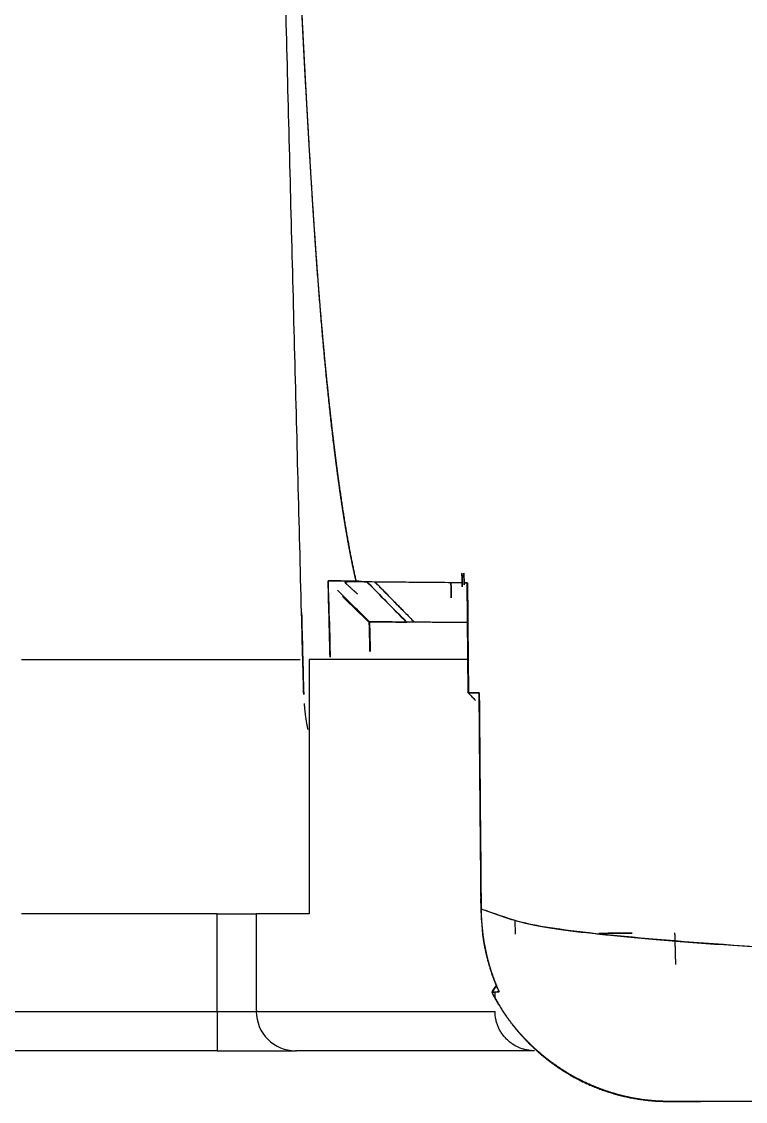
# Model space of a CAD drawing. Extents: x 86520 to 160660, y -2551 to 2752.
# Drawn here: x 86689.79 to 86708.3, y 1548.46 to 1576.06 of the extents above; entities that cross this region are included whole.
import ezdxf

# ---------------------------------------------------------------- set-up
doc = ezdxf.new("R2010")
doc.units = 0
doc.header["$LTSCALE"] = 10
doc.header["$MEASUREMENT"] = 0
doc.layers.add('1', color=7, linetype='CONTINUOUS')

msp = doc.modelspace()

# ---------------------------------------------------------------- linework, layer by layer
at = {"layer": '1', "color": 7, "linetype": 'CONTINUOUS'}
for p, q in [((86701.2133, 1558.903), (86701.1886, 1561.715)), ((86697.6663, 1560.2692), (86697.6697, 1560.266)), ((86701.2057, 1559.7567), (86697.1409, 1559.7567)), ((86697.1409, 1559.7567), (86697.1409, 1553.2567)), ((86701.4999, 1557.9006), (86701.4912, 1558.9006)), ((86701.5396, 1553.3802), (86701.5372, 1553.6541)), ((86694.7915, 1553.2567), (86689.7862, 1553.2567)), ((86694.7915, 1553.2567), (86695.7915, 1553.2567)), ((86694.7915, 1550.7567), (86694.7915, 1553.2567)), ((86697.1409, 1553.2567), (86695.7915, 1553.2567)), ((86695.7915, 1553.2567), (86695.7915, 1550.7567)), ((86702.4072, 1553.096), (86702.4104, 1552.7362)), ((86688.7819, 1550.7567), (86694.7915, 1550.7567)), ((86694.7915, 1550.7567), (86695.7915, 1550.7567)), ((86694.7915, 1550.7567), (86694.7915, 1549.7567)), ((86694.7915, 1549.7567), (86696.7915, 1549.7567))]:
    msp.add_line(p, q, dxfattribs=at)
msp.add_ellipse((86696.7915, 1550.7567), major_axis=(0, 1), ratio=0.9999834, start_param=1.5707963, end_param=3.1415927, dxfattribs=at)
for points, degree in [([(86696.2355, 1588.0953), (86696.9388, 1560.9604)], 1), ([(86698.3434, 1561.7585), (86698.0632, 1561.761), (86697.8242, 1561.7632), (86697.6265, 1561.7649)], 3), ([(86697.6267, 1561.7649), (86697.8241, 1561.7711), (86698.063, 1561.7689), (86698.3434, 1561.7585)], 3), ([(86697.654, 1560.7281), (86697.6449, 1561.0737), (86697.6358, 1561.4193), (86697.6267, 1561.7649)], 3), ([(86698.3434, 1561.7585), (86698.4339, 1561.7515), (86698.527, 1561.7445), (86698.6227, 1561.7374)], 3), ([(86698.6227, 1561.7374), (86698.5259, 1561.7445), (86698.4329, 1561.7515), (86698.3434, 1561.7585)], 3), ([(86701.0568, 1561.6123), (86701.0508, 1561.9613)], 1), ([(86701.0509, 1561.9613), (86701.0529, 1561.845), (86701.0549, 1561.7288), (86701.0569, 1561.6125)], 3), ([(86701.1008, 1561.9613), (86701.1062, 1561.6621)], 1), ([(86701.1063, 1561.6623), (86701.1045, 1561.7619), (86701.1027, 1561.8616), (86701.1009, 1561.9613)], 3), ([(86698.6865, 1560.719), (86698.4143, 1560.9875), (86698.1422, 1561.2561), (86697.87, 1561.5246)], 3), ([(86697.87, 1561.5246), (86698.142, 1561.2561), (86698.4142, 1560.9876), (86698.6864, 1560.7191)], 3), ([(86698.1718, 1561.7414), (86698.1315, 1561.7362), (86698.0922, 1561.7309), (86698.0539, 1561.7254)], 3), ([(86698.8283, 1561.7357), (86698.5973, 1561.7376), (86698.3827, 1561.7395), (86698.1794, 1561.7414)], 3), ([(86699.6324, 1560.7108), (86699.2958, 1561.053), (86698.9593, 1561.3952), (86698.6227, 1561.7374)], 3), ([(86698.6282, 1561.7318), (86698.9629, 1561.3915), (86699.2977, 1561.0512), (86699.6324, 1560.7108)], 3), ([(86698.8269, 1561.7356), (86699.8344, 1560.709)], 1), ([(86699.5374, 1561.0117), (86698.8269, 1561.7356)], 1), ([(86700.7692, 1561.7265), (86700.7716, 1561.5941), (86700.7739, 1561.4616), (86700.7762, 1561.3292)], 3), ([(86700.7763, 1561.3293), (86700.7739, 1561.4617), (86700.7716, 1561.5941), (86700.7693, 1561.7265)], 3), ([(86701.1886, 1561.715), (86701.1657, 1561.7152), (86701.1429, 1561.7154), (86701.1202, 1561.7156)], 3), ([(86701.1248, 1561.7157), (86701.1475, 1561.7155), (86701.1702, 1561.7153), (86701.193, 1561.7151)], 3), ([(86701.193, 1561.7151), (86701.2012, 1560.7777), (86701.2094, 1559.8404), (86701.2177, 1558.9031)], 3), ([(86698.662, 1560.7193), (86698.4388, 1560.9358), (86698.2157, 1561.1523), (86697.9927, 1561.3688)], 3), ([(86697.9928, 1561.3688), (86698.2219, 1561.1465), (86698.451, 1560.9241), (86698.6801, 1560.7017)], 3), ([(86696.9387, 1560.9626), (86696.9381, 1560.9627), (86696.9415, 1560.962), (86696.949, 1560.9606)], 3), ([(86696.9485, 1560.9605), (86696.9415, 1560.9606), (86696.9381, 1560.9606), (86696.9381, 1560.9606)], 3), ([(86696.9381, 1560.9606), (86696.9493, 1560.95)], 1), ([(86696.9477, 1560.9607), (86696.9787, 1559.7567)], 1), ([(86696.9792, 1559.7567), (86696.9689, 1560.158), (86696.9586, 1560.5593), (86696.9482, 1560.9607)], 3), ([(86697.0027, 1558.8605), (86696.9485, 1560.9605)], 1), ([(86696.949, 1560.9606), (86696.9671, 1560.2606), (86696.9852, 1559.5606), (86697.0033, 1558.8605)], 3), ([(86697.6782, 1559.8119), (86697.6702, 1560.1173), (86697.6623, 1560.4226), (86697.6544, 1560.7279)], 3), ([(86697.6611, 1560.7281), (86697.6668, 1560.4227), (86697.6725, 1560.1173), (86697.6782, 1559.8119)], 3), ([(86698.699, 1559.9609), (86698.6796, 1560.7191)], 1), ([(86698.6801, 1560.7017), (86698.6864, 1560.4548), (86698.6927, 1560.2079), (86698.699, 1559.9609)], 3), ([(86698.6864, 1560.7191), (86698.9379, 1560.7169), (86699.2533, 1560.7141), (86699.6324, 1560.7108)], 3), ([(86699.1755, 1560.7148), (86698.6865, 1560.7191)], 1), ([(86698.6865, 1560.7191), (86698.7065, 1559.9609)], 1), ([(86698.7065, 1559.9609), (86698.6998, 1560.2136), (86698.6932, 1560.4663), (86698.6865, 1560.719)], 3), ([(86689.7882, 1559.7567), (86696.9133, 1559.7567)], 1), ([(86701.4912, 1558.9006), (86701.397, 1558.9014), (86701.3043, 1558.9022), (86701.2133, 1558.903)], 3), ([(86701.2133, 1558.903), (86701.2753, 1558.8378), (86701.3374, 1558.7725), (86701.3994, 1558.7073)], 3), ([(86701.3995, 1558.7073), (86701.2133, 1558.903)], 1), ([(86701.2177, 1558.9031), (86701.3083, 1558.9022), (86701.4003, 1558.9014), (86701.4935, 1558.9006)], 3), ([(86701.4935, 1558.9006), (86701.4965, 1558.5673), (86701.4994, 1558.234), (86701.5023, 1557.9007)], 3), ([(86701.5384, 1553.6541), (86701.4987, 1557.9006)], 1), ([(86701.5025, 1557.9006), (86701.5148, 1556.4851), (86701.5271, 1555.0696), (86701.5394, 1553.6541)], 3), ([(86701.5396, 1553.6541), (86701.5404, 1553.5628), (86701.5412, 1553.4715), (86701.542, 1553.3802)], 3), ([(86701.585, 1552.729), (86701.5396, 1553.3802)], 1), ([(86701.5396, 1553.3802), (86701.5404, 1553.1679), (86701.5549, 1552.9499), (86701.585, 1552.729)], 3), ([(86702.0022, 1551.2617), (86701.6864, 1551.9585), (86701.585, 1552.729)], 2), ([(86705.402, 1552.7623), (86704.5557, 1552.7549)], 1), ([(86704.5557, 1552.7549), (86705.402, 1552.7623)], 1), ([(86706.4906, 1552.772), (86706.5017, 1552.3624), (86706.5127, 1551.9613)], 2), ([(86702.0022, 1551.2617), (86701.9396, 1551.2568), (86701.8783, 1551.2517), (86701.8183, 1551.2462)], 3), ([(86701.9377, 1551.4383), (86701.8979, 1551.3742), (86701.8582, 1551.3102), (86701.8184, 1551.2462)], 3), ([(86701.8184, 1551.2462), (86701.8786, 1551.2513), (86701.9398, 1551.2565), (86702.0022, 1551.2617)], 3), ([(86701.8987, 1551.1049), (86701.8987, 1551.253)], 1), ([(86694.7915, 1549.7567), (86688.7819, 1549.7567)], 1)]:
    msp.add_open_spline(points, degree=degree, dxfattribs=at)
for points, degree, knots in [([(86696.4427, 1588.0718), (86696.4446, 1588.0236), (86696.4483, 1587.9274), (86696.4538, 1587.7833), (86696.4593, 1587.6397), (86696.4649, 1587.4966), (86696.4704, 1587.3539), (86696.4759, 1587.2116), (86696.4814, 1587.0698), (86696.487, 1586.9285), (86696.4925, 1586.7876), (86696.498, 1586.6471), (86696.5035, 1586.5071), (86696.509, 1586.3675), (86696.5145, 1586.2284), (86696.5199, 1586.0897), (86696.5254, 1585.9515), (86696.5309, 1585.8137), (86696.5364, 1585.6763), (86696.5418, 1585.5394), (86696.5473, 1585.403), (86696.5527, 1585.267), (86696.5582, 1585.1314), (86696.5636, 1584.9963), (86696.5691, 1584.8617), (86696.5745, 1584.7275), (86696.58, 1584.5937), (86696.5854, 1584.4604), (86696.5908, 1584.3275), (86696.5962, 1584.1951), (86696.6016, 1584.0631), (86696.6071, 1583.9316), (86696.6125, 1583.8005), (86696.6179, 1583.6698), (86696.6233, 1583.5397), (86696.6287, 1583.4099), (86696.634, 1583.2806), (86696.6394, 1583.1518), (86696.6448, 1583.0234), (86696.6502, 1582.8954), (86696.6556, 1582.7679), (86696.6609, 1582.6408), (86696.6663, 1582.5142), (86696.6716, 1582.388), (86696.677, 1582.2623), (86696.6823, 1582.137), (86696.6877, 1582.0122), (86696.693, 1581.8878), (86696.6984, 1581.7639), (86696.7037, 1581.6404), (86696.709, 1581.5173), (86696.7143, 1581.3947), (86696.7197, 1581.2726), (86696.725, 1581.1509), (86696.7303, 1581.0296), (86696.7356, 1580.9088), (86696.7409, 1580.7885), (86696.7462, 1580.6685), (86696.7515, 1580.5491), (86696.7568, 1580.4301), (86696.7621, 1580.3115), (86696.7674, 1580.1934), (86696.7726, 1580.0757), (86696.7779, 1579.9584), (86696.7832, 1579.8416), (86696.7885, 1579.7253), (86696.7937, 1579.6094), (86696.799, 1579.494), (86696.8042, 1579.379), (86696.8095, 1579.2644), (86696.8147, 1579.1503), (86696.82, 1579.0366), (86696.8252, 1578.9234), (86696.8305, 1578.8106), (86696.8357, 1578.6983), (86696.8409, 1578.5865), (86696.8462, 1578.475), (86696.8514, 1578.364), (86696.8566, 1578.2535), (86696.8618, 1578.1434), (86696.867, 1578.0338), (86696.8722, 1577.9246), (86696.8774, 1577.8158), (86696.8826, 1577.7075), (86696.8878, 1577.5997), (86696.893, 1577.4923), (86696.8982, 1577.3853), (86696.9034, 1577.2788), (86696.9086, 1577.1727), (86696.9138, 1577.0671), (86696.9189, 1576.9619), (86696.9241, 1576.8572), (86696.9293, 1576.7529), (86696.9345, 1576.6491), (86696.9396, 1576.5457), (86696.9448, 1576.4428), (86696.9499, 1576.3403), (86696.9551, 1576.2382), (86696.9602, 1576.1366), (86696.9654, 1576.0355), (86696.9705, 1575.9348), (86696.9757, 1575.8345), (86696.9808, 1575.7347), (86696.9859, 1575.6353), (86696.9911, 1575.5364), (86696.9962, 1575.438), (86697.0013, 1575.3399), (86697.0064, 1575.2424), (86697.0116, 1575.1452), (86697.0167, 1575.0485), (86697.0218, 1574.9523), (86697.0269, 1574.8565), (86697.032, 1574.7612), (86697.0371, 1574.6663), (86697.0422, 1574.5718), (86697.0473, 1574.4778), (86697.0524, 1574.3842), (86697.0575, 1574.2911), (86697.0626, 1574.1985), (86697.0677, 1574.1063), (86697.0727, 1574.0145), (86697.0778, 1573.9232), (86697.0829, 1573.8323), (86697.088, 1573.7419), (86697.093, 1573.6519), (86697.0981, 1573.5623), (86697.1032, 1573.4732), (86697.1082, 1573.3846), (86697.1133, 1573.2964), (86697.1184, 1573.2087), (86697.1234, 1573.1214), (86697.1285, 1573.0345), (86697.1335, 1572.9481), (86697.1386, 1572.8621), (86697.1436, 1572.7766), (86697.1486, 1572.6915), (86697.1537, 1572.6069), (86697.1587, 1572.5227), (86697.1637, 1572.439), (86697.1688, 1572.3557), (86697.1738, 1572.2729), (86697.1788, 1572.1905), (86697.1839, 1572.1086), (86697.1889, 1572.0271), (86697.1939, 1571.946), (86697.1989, 1571.8654), (86697.2039, 1571.7853), (86697.2089, 1571.7056), (86697.2139, 1571.6263), (86697.219, 1571.5475), (86697.224, 1571.4691), (86697.229, 1571.3912), (86697.234, 1571.3137), (86697.239, 1571.2367), (86697.244, 1571.1601), (86697.249, 1571.084), (86697.2539, 1571.0083), (86697.2589, 1570.933), (86697.2639, 1570.8582), (86697.2689, 1570.7839), (86697.2739, 1570.71), (86697.2789, 1570.6366), (86697.2851, 1570.5449), (86697.2927, 1570.4353), (86697.3015, 1570.308), (86697.3105, 1570.1811), (86697.3196, 1570.0547), (86697.3287, 1569.9287), (86697.338, 1569.8032), (86697.3473, 1569.6782), (86697.3567, 1569.5536), (86697.3662, 1569.4294), (86697.3758, 1569.3057), (86697.3855, 1569.1825), (86697.3953, 1569.0597), (86697.4052, 1568.9373), (86697.4151, 1568.8154), (86697.4252, 1568.694), (86697.4353, 1568.573), (86697.4456, 1568.4524), (86697.4559, 1568.3323), (86697.4663, 1568.2127), (86697.4769, 1568.0935), (86697.4875, 1567.9748), (86697.4982, 1567.8565), (86697.509, 1567.7386), (86697.5199, 1567.6212), (86697.5309, 1567.5043), (86697.542, 1567.3878), (86697.5532, 1567.2718), (86697.5645, 1567.1562), (86697.5759, 1567.0411), (86697.5874, 1566.9264), (86697.599, 1566.8122), (86697.6107, 1566.6984), (86697.6225, 1566.585), (86697.6344, 1566.4722), (86697.6464, 1566.3597), (86697.6585, 1566.2478), (86697.6707, 1566.1362), (86697.683, 1566.0252), (86697.6955, 1565.9145), (86697.708, 1565.8044), (86697.7206, 1565.6946), (86697.7334, 1565.5854), (86697.7462, 1565.4766), (86697.7592, 1565.3682), (86697.7723, 1565.2603), (86697.7848, 1565.1583), (86697.7967, 1565.0623), (86697.808, 1564.9724), (86697.8194, 1564.8832), (86697.8307, 1564.7947), (86697.8421, 1564.707), (86697.8536, 1564.62), (86697.865, 1564.5338), (86697.8765, 1564.4484), (86697.888, 1564.3637), (86697.8996, 1564.2797), (86697.9112, 1564.1965), (86697.9228, 1564.1141), (86697.9345, 1564.0324), (86697.9462, 1563.9514), (86697.958, 1563.8712), (86697.9698, 1563.7918), (86697.9816, 1563.7131), (86697.9934, 1563.6352), (86698.0053, 1563.558), (86698.0173, 1563.4816), (86698.0293, 1563.4059), (86698.0413, 1563.331), (86698.0534, 1563.2568), (86698.0655, 1563.1834), (86698.0777, 1563.1107), (86698.0899, 1563.0388), (86698.1021, 1562.9676), (86698.1144, 1562.8972), (86698.1267, 1562.8275), (86698.1391, 1562.7586), (86698.1515, 1562.6905), (86698.164, 1562.6231), (86698.1765, 1562.5564), (86698.1891, 1562.4905), (86698.2017, 1562.4254), (86698.2143, 1562.361), (86698.227, 1562.2973), (86698.2398, 1562.2344), (86698.2526, 1562.1723), (86698.2654, 1562.1109), (86698.2783, 1562.0503), (86698.2912, 1561.9904), (86698.3042, 1561.9312), (86698.3172, 1561.8729), (86698.3303, 1561.8152), (86698.339, 1561.7774), (86698.3434, 1561.7585)], 3, [0, 0, 0, 0, 0.003621, 0.007235, 0.0108419, 0.0144418, 0.0180347, 0.0216206, 0.0251995, 0.0287714, 0.0323363, 0.0358942, 0.0394452, 0.0429892, 0.0465263, 0.0500565, 0.0535797, 0.057096, 0.0606053, 0.0641078, 0.0676034, 0.0710921, 0.0745739, 0.0780489, 0.081517, 0.0849783, 0.0884327, 0.0918803, 0.0953211, 0.0987551, 0.1021822, 0.1056026, 0.1090163, 0.1124231, 0.1158232, 0.1192165, 0.1226032, 0.125983, 0.1293562, 0.1327227, 0.1360824, 0.1394355, 0.1427819, 0.1461216, 0.1494547, 0.1527811, 0.1561009, 0.1594141, 0.1627207, 0.1660207, 0.169314, 0.1726008, 0.1758811, 0.1791547, 0.1824219, 0.1856825, 0.1889366, 0.1921841, 0.1954252, 0.1986598, 0.2018879, 0.2051095, 0.2083247, 0.2115334, 0.2147358, 0.2179317, 0.2211212, 0.2243043, 0.227481, 0.2306514, 0.2338154, 0.236973, 0.2401243, 0.2432694, 0.2464081, 0.2495405, 0.2526666, 0.2557865, 0.2589001, 0.2620075, 0.2651086, 0.2682036, 0.2712923, 0.2743748, 0.2774512, 0.2805214, 0.2835855, 0.2866434, 0.2896952, 0.292741, 0.2957806, 0.2988141, 0.3018416, 0.304863, 0.3078784, 0.3108878, 0.3138912, 0.3168885, 0.3198799, 0.3228654, 0.3258449, 0.3288184, 0.3317861, 0.3347478, 0.3377037, 0.3406537, 0.3435978, 0.3465361, 0.3494686, 0.3523952, 0.3553161, 0.3582312, 0.3611405, 0.3640441, 0.3669419, 0.3698341, 0.3727205, 0.3756013, 0.3784764, 0.3813458, 0.3842096, 0.3870678, 0.3899205, 0.3927675, 0.395609, 0.3984449, 0.4012753, 0.4041001, 0.4069195, 0.4097334, 0.4125419, 0.4153449, 0.4181425, 0.4209347, 0.4237215, 0.4265029, 0.429279, 0.4320498, 0.4348152, 0.4375753, 0.4403302, 0.4430798, 0.4458242, 0.4485634, 0.4512973, 0.4540261, 0.4567497, 0.4594682, 0.4621816, 0.4648898, 0.467593, 0.4702911, 0.4729842, 0.4756723, 0.4783553, 0.4810334, 0.4837065, 0.4863747, 0.4890379, 0.4916963, 0.4943498, 0.4969984, 0.4996422, 0.504303, 0.5089957, 0.5137206, 0.5184779, 0.5232677, 0.5280903, 0.5329459, 0.5378346, 0.5427567, 0.5477122, 0.5527015, 0.5577247, 0.5627819, 0.5678733, 0.5729991, 0.5781594, 0.5833545, 0.5885843, 0.5938492, 0.5991493, 0.6044846, 0.6098553, 0.6152617, 0.6207038, 0.6261817, 0.6316956, 0.6372456, 0.6428318, 0.6484544, 0.6541135, 0.6598092, 0.6655416, 0.6713109, 0.6771171, 0.6829603, 0.6888408, 0.6947585, 0.7007135, 0.7067061, 0.7127362, 0.718804, 0.7249096, 0.7310531, 0.7372345, 0.743454, 0.7497116, 0.7550451, 0.7603826, 0.7657241, 0.7710696, 0.7764193, 0.7817732, 0.7871314, 0.7924938, 0.7978606, 0.8032318, 0.8086075, 0.8139877, 0.8193725, 0.8247619, 0.830156, 0.8355549, 0.8409586, 0.8463671, 0.8517806, 0.857199, 0.8626225, 0.8680511, 0.8734848, 0.8789237, 0.8843678, 0.8898173, 0.8952721, 0.9007323, 0.906198, 0.9116691, 0.9171459, 0.9226282, 0.9281163, 0.93361, 0.9391095, 0.9446149, 0.9501261, 0.9556432, 0.9611664, 0.9666955, 0.9722308, 0.9777722, 0.9833197, 0.9888735, 0.9944336, 1, 1, 1, 1]), ([(86698.3434, 1561.7585), (86698.341, 1561.7687), (86698.3363, 1561.7891), (86698.3292, 1561.82), (86698.3221, 1561.8511), (86698.3151, 1561.8825), (86698.308, 1561.914), (86698.301, 1561.9458), (86698.294, 1561.9778), (86698.287, 1562.01), (86698.28, 1562.0424), (86698.273, 1562.0751), (86698.2661, 1562.1079), (86698.2591, 1562.141), (86698.2522, 1562.1744), (86698.2452, 1562.2079), (86698.2383, 1562.2416), (86698.2314, 1562.2756), (86698.2246, 1562.3098), (86698.2177, 1562.3442), (86698.2108, 1562.3789), (86698.204, 1562.4137), (86698.1972, 1562.4488), (86698.1903, 1562.4841), (86698.1835, 1562.5196), (86698.1768, 1562.5554), (86698.17, 1562.5913), (86698.1632, 1562.6275), (86698.1565, 1562.6639), (86698.1497, 1562.7006), (86698.143, 1562.7374), (86698.1363, 1562.7745), (86698.1296, 1562.8118), (86698.1229, 1562.8493), (86698.1162, 1562.887), (86698.1096, 1562.9249), (86698.1029, 1562.9631), (86698.0963, 1563.0015), (86698.0897, 1563.0401), (86698.0831, 1563.0789), (86698.0765, 1563.118), (86698.0699, 1563.1573), (86698.0633, 1563.1968), (86698.0568, 1563.2365), (86698.0502, 1563.2764), (86698.0437, 1563.3166), (86698.0372, 1563.3569), (86698.0307, 1563.3975), (86698.0242, 1563.4384), (86698.0177, 1563.4794), (86698.0112, 1563.5207), (86698.0047, 1563.5621), (86697.9983, 1563.6038), (86697.9919, 1563.6458), (86697.9854, 1563.6879), (86697.979, 1563.7303), (86697.9726, 1563.7729), (86697.9662, 1563.8157), (86697.9599, 1563.8587), (86697.9535, 1563.9019), (86697.9472, 1563.9454), (86697.9408, 1563.9891), (86697.9345, 1564.033), (86697.9282, 1564.0771), (86697.9219, 1564.1215), (86697.9156, 1564.1661), (86697.9093, 1564.2109), (86697.903, 1564.2559), (86697.8968, 1564.3011), (86697.8905, 1564.3466), (86697.8843, 1564.3923), (86697.8781, 1564.4382), (86697.8719, 1564.4843), (86697.8657, 1564.5306), (86697.8595, 1564.5772), (86697.8533, 1564.624), (86697.8471, 1564.671), (86697.841, 1564.7182), (86697.8348, 1564.7656), (86697.8287, 1564.8133), (86697.8226, 1564.8612), (86697.8165, 1564.9093), (86697.8104, 1564.9576), (86697.8043, 1565.0062), (86697.7982, 1565.055), (86697.7922, 1565.104), (86697.7798, 1565.2046), (86697.7612, 1565.3579), (86697.7367, 1565.5657), (86697.7126, 1565.7751), (86697.6889, 1565.9862), (86697.6657, 1566.199), (86697.6428, 1566.4135), (86697.6203, 1566.6296), (86697.5982, 1566.8475), (86697.5765, 1567.067), (86697.5552, 1567.2881), (86697.5342, 1567.511), (86697.5136, 1567.7355), (86697.4933, 1567.9618), (86697.4733, 1568.1897), (86697.4537, 1568.4193), (86697.4344, 1568.6505), (86697.4155, 1568.8835), (86697.3968, 1569.1182), (86697.3785, 1569.3545), (86697.3604, 1569.5926), (86697.3426, 1569.8323), (86697.3252, 1570.0738), (86697.308, 1570.3169), (86697.2938, 1570.5216), (86697.2826, 1570.6863), (86697.2743, 1570.8102), (86697.2659, 1570.9354), (86697.2576, 1571.0619), (86697.2492, 1571.1896), (86697.2408, 1571.3186), (86697.2324, 1571.4488), (86697.224, 1571.5803), (86697.2155, 1571.713), (86697.2071, 1571.847), (86697.1986, 1571.9822), (86697.1902, 1572.1188), (86697.1817, 1572.2565), (86697.1733, 1572.3955), (86697.1648, 1572.5358), (86697.1563, 1572.6774), (86697.1478, 1572.8202), (86697.1392, 1572.9642), (86697.1307, 1573.1095), (86697.1222, 1573.2561), (86697.1136, 1573.4039), (86697.1051, 1573.553), (86697.0965, 1573.7033), (86697.0879, 1573.8549), (86697.0793, 1574.0077), (86697.0707, 1574.1618), (86697.0621, 1574.3172), (86697.0535, 1574.4738), (86697.0449, 1574.6317), (86697.0362, 1574.7908), (86697.0276, 1574.9512), (86697.0189, 1575.1128), (86697.0102, 1575.2757), (86697.0016, 1575.4399), (86696.9929, 1575.6053), (86696.9842, 1575.772), (86696.9755, 1575.9399), (86696.9667, 1576.1091), (86696.958, 1576.2795), (86696.9493, 1576.4512), (86696.9405, 1576.6242), (86696.9317, 1576.7984), (86696.923, 1576.9739), (86696.9142, 1577.1506), (86696.9054, 1577.3286), (86696.8966, 1577.5078), (86696.8878, 1577.6883), (86696.8789, 1577.87), (86696.8701, 1578.0531), (86696.8613, 1578.2373), (86696.8524, 1578.4228), (86696.8435, 1578.6096), (86696.8347, 1578.7977), (86696.8258, 1578.9869), (86696.8169, 1579.1775), (86696.808, 1579.3693), (86696.799, 1579.5624), (86696.7901, 1579.7567), (86696.7812, 1579.9523), (86696.7722, 1580.1491), (86696.7633, 1580.3472), (86696.7543, 1580.5465), (86696.7453, 1580.7471), (86696.7363, 1580.949), (86696.7273, 1581.1521), (86696.7183, 1581.3565), (86696.7093, 1581.5621), (86696.7003, 1581.769), (86696.6912, 1581.9771), (86696.6822, 1582.1865), (86696.6731, 1582.3972), (86696.664, 1582.6091), (86696.6549, 1582.8223), (86696.6459, 1583.0367), (86696.6367, 1583.2524), (86696.6276, 1583.4693), (86696.6185, 1583.6875), (86696.6094, 1583.9069), (86696.6002, 1584.1277), (86696.5911, 1584.3496), (86696.5819, 1584.5728), (86696.5727, 1584.7973), (86696.5635, 1585.0231), (86696.5543, 1585.2501), (86696.5451, 1585.4783), (86696.5359, 1585.7078), (86696.5267, 1585.9386), (86696.5175, 1586.1706), (86696.5082, 1586.4039), (86696.499, 1586.6384), (86696.4897, 1586.8742), (86696.4804, 1587.1112), (86696.4711, 1587.3495), (86696.4618, 1587.5891), (86696.4525, 1587.8299), (86696.4463, 1587.9911), (86696.4432, 1588.0718)], 3, [0, 0, 0, 0, 0.0030114, 0.006021, 0.0090288, 0.0120347, 0.0150389, 0.0180413, 0.0210419, 0.0240408, 0.0270378, 0.0300331, 0.0330267, 0.0360185, 0.0390086, 0.041997, 0.0449837, 0.0479686, 0.0509519, 0.0539334, 0.0569133, 0.0598915, 0.062868, 0.0658429, 0.0688161, 0.0717877, 0.0747577, 0.077726, 0.0806927, 0.0836578, 0.0866213, 0.0895833, 0.0925436, 0.0955023, 0.0984595, 0.1014152, 0.1043692, 0.1073218, 0.1102728, 0.1132223, 0.1161703, 0.1191167, 0.1220617, 0.1250052, 0.1279471, 0.1308877, 0.1338267, 0.1367643, 0.1397005, 0.1426352, 0.1455685, 0.1485003, 0.1514308, 0.1543598, 0.1572875, 0.1602138, 0.1631386, 0.1660622, 0.1689843, 0.1719051, 0.1748246, 0.1777427, 0.1806595, 0.183575, 0.1864892, 0.1894021, 0.1923137, 0.195224, 0.198133, 0.2010408, 0.2039473, 0.2068526, 0.2097567, 0.2126595, 0.2155611, 0.2184614, 0.2213606, 0.2242586, 0.2271554, 0.230051, 0.2329455, 0.2358388, 0.238731, 0.241622, 0.2445119, 0.2474007, 0.2502884, 0.2622358, 0.2740444, 0.2857149, 0.2972479, 0.3086441, 0.3199043, 0.3310293, 0.3420197, 0.3528766, 0.3636006, 0.3741927, 0.3846538, 0.3949849, 0.405187, 0.415261, 0.4252081, 0.4350293, 0.4447259, 0.4542989, 0.4637497, 0.4730796, 0.4822898, 0.4913819, 0.5003572, 0.5047938, 0.5092441, 0.5137081, 0.518186, 0.5226778, 0.5271836, 0.5317035, 0.5362376, 0.5407861, 0.5453489, 0.5499262, 0.5545182, 0.5591248, 0.5637461, 0.5683824, 0.5730335, 0.5776997, 0.5823811, 0.5870776, 0.5917894, 0.5965166, 0.6012593, 0.6060175, 0.6107913, 0.6155808, 0.6203861, 0.6252073, 0.6300444, 0.6348975, 0.6397668, 0.6446522, 0.6495538, 0.6544718, 0.6594061, 0.664357, 0.6693244, 0.6743084, 0.679309, 0.6843265, 0.6893607, 0.6944119, 0.69948, 0.7045652, 0.7096674, 0.7147869, 0.7199235, 0.7250774, 0.7302488, 0.7354375, 0.7406437, 0.7458675, 0.7511088, 0.7563679, 0.7616446, 0.7669392, 0.7722516, 0.777582, 0.7829303, 0.7882966, 0.793681, 0.7990835, 0.8045043, 0.8099433, 0.8154006, 0.8208762, 0.8263703, 0.8318828, 0.8374139, 0.8429635, 0.8485318, 0.8541187, 0.8597244, 0.8653488, 0.870992, 0.8766541, 0.8823352, 0.8880352, 0.8937542, 0.8994923, 0.9052495, 0.9110258, 0.9168214, 0.9226362, 0.9284703, 0.9343237, 0.9401966, 0.9460888, 0.9520005, 0.9579317, 0.9638825, 0.9698528, 0.9758428, 0.9818525, 0.9878819, 0.9939311, 1, 1, 1, 1]), ([(86697.6265, 1561.7649), (86697.6348, 1561.4506), (86697.6431, 1561.1362), (86697.6522, 1560.7906), (86697.653, 1560.7593), (86697.6538, 1560.7281)], 3, [0, 0, 0, 0, 0.9095591, 0.9095591, 1, 1, 1, 1]), ([(86698.0539, 1561.7254), (86698.0632, 1561.7169), (86698.0818, 1561.6999), (86698.1097, 1561.6745), (86698.1377, 1561.6491), (86698.1656, 1561.6236), (86698.1935, 1561.5982), (86698.2215, 1561.5728), (86698.2495, 1561.5474), (86698.2774, 1561.5221), (86698.3055, 1561.4967), (86698.3335, 1561.4713), (86698.356, 1561.4509), (86698.3693, 1561.439), (86698.3732, 1561.4354)], 3, [0, 0, 0, 0, 0.0847911, 0.1701115, 0.2559622, 0.3423443, 0.4292587, 0.5167066, 0.6046889, 0.6932064, 0.7822603, 0.8718514, 0.9619806, 1, 1, 1, 1]), ([(86698.3813, 1561.4281), (86698.3787, 1561.4305), (86698.3654, 1561.4425), (86698.3415, 1561.4641), (86698.3095, 1561.4931), (86698.2775, 1561.5221), (86698.2455, 1561.5511), (86698.2135, 1561.5801), (86698.1816, 1561.6091), (86698.1496, 1561.6381), (86698.1177, 1561.6672), (86698.0859, 1561.6963), (86698.0645, 1561.7157), (86698.0539, 1561.7254)], 3, [0, 0, 0, 0, 0.0248304, 0.1254185, 0.2253205, 0.3245378, 0.4230716, 0.5209233, 0.6180943, 0.7145861, 0.8103999, 0.9055374, 1, 1, 1, 1]), ([(86701.0498, 1561.716), (86701.0463, 1561.7161), (86701.0428, 1561.7161), (86700.9813, 1561.7165), (86700.9241, 1561.717), (86700.7542, 1561.7183), (86700.4219, 1561.7209), (86699.9042, 1561.7252), (86699.4787, 1561.7291), (86699.2552, 1561.7313), (86699.1669, 1561.7322), (86699.1232, 1561.7326), (86698.994, 1561.7339), (86698.9101, 1561.7348), (86698.8283, 1561.7357)], 3, [0, 0, 0, 0, 0.0040338, 0.0040338, 0.0704316, 0.0704316, 0.2032271, 0.468818, 0.734409, 0.8008068, 0.8008068, 0.8672045, 0.8672045, 1, 1, 1, 1]), ([(86699.6324, 1560.7108), (86699.6324, 1560.7108), (86699.0636, 1560.7158), (86698.6864, 1560.7191)], 2, [0, 0, 0, 0.0000026, 1, 1, 1]), ([(86701.1658, 1560.6974), (86700.3275, 1560.7047), (86699.6324, 1560.7108), (86699.6324, 1560.7108)], 2, [0, 0, 0, 0.9999969, 1, 1, 1]), ([(86697.0142, 1558.6273), (86697.0144, 1558.6249), (86697.0153, 1558.6123), (86697.017, 1558.5897), (86697.0195, 1558.5594), (86697.0222, 1558.529), (86697.0251, 1558.4987), (86697.0282, 1558.4683), (86697.0315, 1558.4379), (86697.035, 1558.4075), (86697.0386, 1558.377), (86697.0425, 1558.3465), (86697.0465, 1558.316), (86697.0507, 1558.2855), (86697.0552, 1558.255), (86697.0598, 1558.2244), (86697.0646, 1558.1938), (86697.0696, 1558.1633), (86697.0748, 1558.1327), (86697.0802, 1558.1021), (86697.0858, 1558.0715), (86697.0916, 1558.0409), (86697.0976, 1558.0103), (86697.1024, 1557.9868), (86697.1051, 1557.9736), (86697.1057, 1557.9705)], 3, [0, 0, 0, 0, 0.011088, 0.0564448, 0.101901, 0.1474577, 0.1931158, 0.2388764, 0.2847405, 0.3307091, 0.3767831, 0.4229635, 0.4692513, 0.5156473, 0.5621524, 0.6087675, 0.6554935, 0.7023312, 0.7492815, 0.7963451, 0.8435228, 0.8908155, 0.938224, 0.9857488, 1, 1, 1, 1]), ([(86710.037, 1552.3181), (86706.7271, 1552.5177), (86704.4066, 1552.7171), (86702.8701, 1552.9676), (86702.6333, 1553.0192), (86702.3662, 1553.0964), (86702.2901, 1553.1221), (86702.135, 1553.1735), (86702.0594, 1553.1992), (86701.836, 1553.2763), (86701.6877, 1553.3278), (86701.5415, 1553.3795), (86701.5405, 1553.3798), (86701.5396, 1553.3802)], 3, [0, 0, 0, 0, 0.5619793, 0.5619793, 0.7076717, 0.7076717, 0.7805179, 0.7805179, 0.8533641, 0.8533641, 0.9990565, 0.9990565, 1, 1, 1, 1]), ([(86701.542, 1553.3802), (86701.6665, 1553.3359), (86701.825, 1553.2805), (86702.003, 1553.2197), (86702.0519, 1553.2031), (86702.0845, 1553.192), (86702.1009, 1553.1864), (86702.1823, 1553.1588), (86702.3772, 1553.0924), (86702.6144, 1553.0259), (86702.8845, 1552.9706), (86702.9423, 1552.9595), (86703.0643, 1552.9374), (86703.2573, 1552.9042), (86703.6289, 1552.8489), (86704.0665, 1552.7936), (86704.3585, 1552.7604), (86704.5095, 1552.7438), (86704.5606, 1552.7383), (86704.6646, 1552.7272), (86705.1404, 1552.6774), (86706.6539, 1552.5392), (86708.5728, 1552.4065), (86710.0371, 1552.3181)], 3, [0, 0, 0, 0, 0.125, 0.15625, 0.171875, 0.171875, 0.1875, 0.1875, 0.25, 0.375, 0.375, 0.40625, 0.40625, 0.4375, 0.5, 0.5625, 0.59375, 0.59375, 0.609375, 0.609375, 0.625, 0.75, 1, 1, 1, 1]), ([(86701.585, 1552.729), (86701.5863, 1552.7196), (86701.5888, 1552.7008), (86701.5927, 1552.6727), (86701.5968, 1552.6445), (86701.6011, 1552.6164), (86701.6055, 1552.5882), (86701.61, 1552.5601), (86701.6147, 1552.5319), (86701.6196, 1552.5037), (86701.6246, 1552.4756), (86701.6298, 1552.4474), (86701.6351, 1552.4193), (86701.6406, 1552.3912), (86701.6463, 1552.363), (86701.6521, 1552.3349), (86701.658, 1552.3068), (86701.6642, 1552.2787), (86701.6704, 1552.2506), (86701.6769, 1552.2226), (86701.6835, 1552.1945), (86701.6902, 1552.1665), (86701.6972, 1552.1385), (86701.7042, 1552.1105), (86701.7115, 1552.0825), (86701.7189, 1552.0546), (86701.7264, 1552.0267), (86701.7341, 1551.9988), (86701.742, 1551.9709), (86701.7501, 1551.9431), (86701.7582, 1551.9153), (86701.7666, 1551.8876), (86701.7751, 1551.8598), (86701.7838, 1551.8321), (86701.7926, 1551.8045), (86701.8016, 1551.7769), (86701.8107, 1551.7493), (86701.82, 1551.7218), (86701.8295, 1551.6943), (86701.8391, 1551.6668), (86701.8489, 1551.6395), (86701.8588, 1551.6121), (86701.8689, 1551.5848), (86701.8792, 1551.5576), (86701.8896, 1551.5304), (86701.9002, 1551.5032), (86701.9109, 1551.4762), (86701.9217, 1551.4491), (86701.9328, 1551.4222), (86701.944, 1551.3953), (86701.9553, 1551.3684), (86701.9668, 1551.3416), (86701.9785, 1551.3149), (86701.9902, 1551.2883), (86701.9982, 1551.2706), (86702.0022, 1551.2617)], 3, [0, 0, 0, 0, 0.0178425, 0.0357188, 0.0536295, 0.0715749, 0.0895554, 0.1075712, 0.1256228, 0.1437106, 0.1618348, 0.1799959, 0.1981941, 0.2164298, 0.2347034, 0.2530151, 0.2713654, 0.2897544, 0.3081825, 0.3266501, 0.3451575, 0.3637048, 0.3822926, 0.4009209, 0.4195902, 0.4383007, 0.4570527, 0.4758465, 0.4946824, 0.5135606, 0.5324814, 0.551445, 0.5704518, 0.589502, 0.6085958, 0.6277335, 0.6469153, 0.6661416, 0.6854124, 0.7047281, 0.7240889, 0.743495, 0.7629467, 0.7824442, 0.8019877, 0.8215774, 0.8412136, 0.8608964, 0.8806261, 0.9004028, 0.9202269, 0.9400984, 0.9600177, 0.9799848, 1, 1, 1, 1]), ([(86701.8193, 1551.2477), (86701.8419, 1551.2841), (86701.8809, 1551.3471), (86701.92, 1551.4102), (86701.9365, 1551.4368)], 3, [0, 0, 0, 0, 0.5782166, 1, 1, 1, 1]), ([(86701.8183, 1551.2462), (86701.819, 1551.2448), (86701.8298, 1551.2238), (86701.8509, 1551.1832), (86701.8824, 1551.1247), (86701.9146, 1551.0664), (86701.9478, 1551.0084), (86701.9817, 1550.9506), (86702.0165, 1550.8931), (86702.0522, 1550.8359), (86702.0886, 1550.779), (86702.1259, 1550.7225), (86702.164, 1550.6664), (86702.203, 1550.6106), (86702.2427, 1550.5552), (86702.2833, 1550.5002), (86702.3246, 1550.4457), (86702.3668, 1550.3916), (86702.4098, 1550.338), (86702.4535, 1550.2849), (86702.498, 1550.2323), (86702.5433, 1550.1802), (86702.5894, 1550.1286), (86702.6362, 1550.0776), (86702.6837, 1550.0272), (86702.732, 1549.9773), (86702.781, 1549.9281), (86702.8307, 1549.8795), (86702.8811, 1549.8315), (86702.9322, 1549.7842), (86702.9839, 1549.7375), (86703.0364, 1549.6916), (86703.0894, 1549.6463), (86703.1431, 1549.6017), (86703.1975, 1549.5579), (86703.2524, 1549.5148), (86703.3079, 1549.4725), (86703.364, 1549.4309), (86703.4207, 1549.3901), (86703.4778, 1549.3501), (86703.5356, 1549.3109), (86703.5938, 1549.2725), (86703.6525, 1549.235), (86703.7117, 1549.1982), (86703.7714, 1549.1623), (86703.8315, 1549.1273), (86703.892, 1549.0931), (86703.9529, 1549.0598), (86704.0142, 1549.0274), (86704.0759, 1548.9958), (86704.1379, 1548.9651), (86704.2003, 1548.9354), (86704.263, 1548.9065), (86704.3259, 1548.8785), (86704.3891, 1548.8514), (86704.4526, 1548.8253), (86704.5164, 1548.8), (86704.5803, 1548.7757), (86704.6444, 1548.7523), (86704.7087, 1548.7298), (86704.7732, 1548.7083), (86704.8378, 1548.6876), (86704.9026, 1548.6679), (86704.9674, 1548.6491), (86705.0323, 1548.6312), (86705.0973, 1548.6143), (86705.1623, 1548.5982), (86705.2274, 1548.5831), (86705.2924, 1548.5689), (86705.3575, 1548.5556), (86705.4225, 1548.5432), (86705.4875, 1548.5317), (86705.5524, 1548.5211), (86705.6173, 1548.5113), (86705.682, 1548.5025), (86705.7467, 1548.4945), (86705.8112, 1548.4874), (86705.8755, 1548.4812), (86705.9398, 1548.4759), (86706.0038, 1548.4713), (86706.0676, 1548.4677), (86706.1313, 1548.4648), (86706.1947, 1548.4628), (86706.2579, 1548.4615), (86706.2999, 1548.4614), (86706.3209, 1548.4613)], 3, [0, 0, 0, 0, 0.0008264, 0.0127041, 0.0246114, 0.0365476, 0.0485123, 0.0605046, 0.0725241, 0.08457, 0.0966417, 0.1087385, 0.1208596, 0.1330043, 0.1451719, 0.1573616, 0.1695725, 0.181804, 0.1940552, 0.2063252, 0.2186132, 0.2309184, 0.2432398, 0.2555767, 0.267928, 0.280293, 0.2926706, 0.30506, 0.3174602, 0.3298702, 0.3422892, 0.3547161, 0.36715, 0.3795899, 0.3920349, 0.4044839, 0.416936, 0.4293902, 0.4418455, 0.4543009, 0.4667554, 0.4792081, 0.4916578, 0.5041038, 0.5165449, 0.5289802, 0.5414087, 0.5538295, 0.5662415, 0.5786438, 0.5910355, 0.6034156, 0.6157832, 0.6281374, 0.6404772, 0.6528017, 0.66511, 0.6774013, 0.6896747, 0.7019293, 0.7141642, 0.7263787, 0.7385719, 0.750743, 0.7628913, 0.7750159, 0.7871161, 0.7991912, 0.8112404, 0.8232631, 0.8352585, 0.8472261, 0.8591651, 0.871075, 0.8829551, 0.8948048, 0.9066236, 0.918411, 0.9301663, 0.9418892, 0.9535791, 0.9652355, 0.9768581, 0.9884464, 1, 1, 1, 1]), ([(86706.3209, 1548.4613), (86706.3096, 1548.4613), (86706.287, 1548.4614), (86706.2532, 1548.4618), (86706.2194, 1548.4624), (86706.1855, 1548.4632), (86706.1517, 1548.4643), (86706.1178, 1548.4657), (86706.0839, 1548.4673), (86706.0501, 1548.4691), (86706.0162, 1548.4712), (86705.9823, 1548.4735), (86705.9485, 1548.476), (86705.9146, 1548.4789), (86705.8807, 1548.4819), (86705.8469, 1548.4852), (86705.813, 1548.4887), (86705.7792, 1548.4925), (86705.7454, 1548.4965), (86705.7116, 1548.5007), (86705.6778, 1548.5052), (86705.644, 1548.51), (86705.6103, 1548.5149), (86705.5765, 1548.5202), (86705.5428, 1548.5256), (86705.5091, 1548.5313), (86705.4755, 1548.5372), (86705.4419, 1548.5434), (86705.4083, 1548.5498), (86705.3747, 1548.5564), (86705.3412, 1548.5633), (86705.3077, 1548.5704), (86705.2742, 1548.5777), (86705.2408, 1548.5853), (86705.2074, 1548.5931), (86705.174, 1548.6012), (86705.1407, 1548.6095), (86705.1075, 1548.618), (86705.0743, 1548.6267), (86705.0411, 1548.6357), (86705.008, 1548.6449), (86704.9749, 1548.6543), (86704.9419, 1548.664), (86704.9089, 1548.6739), (86704.876, 1548.684), (86704.8432, 1548.6944), (86704.8104, 1548.705), (86704.7777, 1548.7158), (86704.7451, 1548.7268), (86704.7125, 1548.7381), (86704.6799, 1548.7495), (86704.6475, 1548.7613), (86704.6151, 1548.7732), (86704.5828, 1548.7853), (86704.5505, 1548.7977), (86704.5184, 1548.8103), (86704.4863, 1548.8231), (86704.4543, 1548.8362), (86704.4223, 1548.8494), (86704.3905, 1548.8629), (86704.3587, 1548.8766), (86704.327, 1548.8905), (86704.2954, 1548.9047), (86704.2639, 1548.919), (86704.2325, 1548.9336), (86704.2011, 1548.9483), (86704.1699, 1548.9633), (86704.1387, 1548.9785), (86704.1077, 1548.9939), (86704.0767, 1549.0096), (86704.0459, 1549.0254), (86704.0151, 1549.0414), (86703.9845, 1549.0577), (86703.9539, 1549.0741), (86703.9235, 1549.0908), (86703.8931, 1549.1077), (86703.8629, 1549.1247), (86703.8328, 1549.142), (86703.8027, 1549.1595), (86703.7728, 1549.1772), (86703.743, 1549.195), (86703.7134, 1549.2131), (86703.6838, 1549.2314), (86703.6544, 1549.2499), (86703.6251, 1549.2686), (86703.5959, 1549.2874), (86703.5668, 1549.3065), (86703.5379, 1549.3258), (86703.509, 1549.3452), (86703.4803, 1549.3649), (86703.4518, 1549.3847), (86703.4233, 1549.4047), (86703.395, 1549.425), (86703.3669, 1549.4454), (86703.3388, 1549.466), (86703.3109, 1549.4868), (86703.2832, 1549.5077), (86703.2555, 1549.5289), (86703.2281, 1549.5502), (86703.2007, 1549.5717), (86703.1735, 1549.5934), (86703.1465, 1549.6153), (86703.1196, 1549.6374), (86703.0928, 1549.6596), (86703.0662, 1549.682), (86703.0397, 1549.7046), (86703.0134, 1549.7273), (86702.9873, 1549.7503), (86702.9613, 1549.7734), (86702.9354, 1549.7967), (86702.9097, 1549.8201), (86702.8842, 1549.8437), (86702.8588, 1549.8675), (86702.8336, 1549.8915), (86702.8086, 1549.9156), (86702.7837, 1549.9398), (86702.759, 1549.9643), (86702.7344, 1549.9889), (86702.7101, 1550.0136), (86702.6859, 1550.0386), (86702.6618, 1550.0637), (86702.6379, 1550.0889), (86702.6142, 1550.1143), (86702.5907, 1550.1398), (86702.5674, 1550.1655), (86702.5442, 1550.1914), (86702.5212, 1550.2174), (86702.4984, 1550.2435), (86702.4758, 1550.2698), (86702.4533, 1550.2963), (86702.431, 1550.3229), (86702.409, 1550.3496), (86702.3871, 1550.3765), (86702.3653, 1550.4035), (86702.3438, 1550.4307), (86702.3225, 1550.458), (86702.3013, 1550.4854), (86702.2804, 1550.513), (86702.2596, 1550.5407), (86702.239, 1550.5685), (86702.2187, 1550.5965), (86702.1985, 1550.6246), (86702.1785, 1550.6529), (86702.1587, 1550.6812), (86702.1391, 1550.7097), (86702.1197, 1550.7383), (86702.1005, 1550.7671), (86702.0816, 1550.796), (86702.0628, 1550.8249), (86702.0442, 1550.8541), (86702.0258, 1550.8833), (86702.0077, 1550.9126), (86701.9897, 1550.9421), (86701.9719, 1550.9717), (86701.9544, 1551.0014), (86701.9371, 1551.0312), (86701.92, 1551.0611), (86701.9031, 1551.0911), (86701.8864, 1551.1212), (86701.8699, 1551.1515), (86701.8536, 1551.1818), (86701.8376, 1551.2122), (86701.8262, 1551.2342), (86701.8201, 1551.246), (86701.8193, 1551.2477)], 3, [0, 0, 0, 0, 0.0062159, 0.0124313, 0.0186462, 0.0248607, 0.0310749, 0.0372886, 0.043502, 0.0497151, 0.0559279, 0.0621405, 0.0683529, 0.074565, 0.080777, 0.0869888, 0.0932004, 0.099412, 0.1056235, 0.1118349, 0.1180463, 0.1242576, 0.1304689, 0.1366802, 0.1428916, 0.149103, 0.1553144, 0.1615259, 0.1677374, 0.1739491, 0.1801608, 0.1863727, 0.1925846, 0.1987967, 0.2050089, 0.2112213, 0.2174338, 0.2236464, 0.2298592, 0.2360722, 0.2422853, 0.2484986, 0.254712, 0.2609256, 0.2671394, 0.2733533, 0.2795674, 0.2857817, 0.2919961, 0.2982107, 0.3044255, 0.3106404, 0.3168554, 0.3230706, 0.329286, 0.3355014, 0.341717, 0.3479327, 0.3541485, 0.3603644, 0.3665804, 0.3727965, 0.3790127, 0.3852289, 0.3914452, 0.3976615, 0.4038779, 0.4100943, 0.4163106, 0.422527, 0.4287434, 0.4349598, 0.4411761, 0.4473923, 0.4536085, 0.4598246, 0.4660406, 0.4722565, 0.4784723, 0.484688, 0.4909035, 0.4971188, 0.503334, 0.5095489, 0.5157637, 0.5219782, 0.5281925, 0.5344066, 0.5406203, 0.5468338, 0.553047, 0.5592599, 0.5654725, 0.5716847, 0.5778966, 0.5841081, 0.5903192, 0.5965299, 0.6027402, 0.6089501, 0.6151595, 0.6213685, 0.627577, 0.6337851, 0.6399926, 0.6461997, 0.6524062, 0.6586122, 0.6648177, 0.6710227, 0.677227, 0.6834309, 0.6896341, 0.6958367, 0.7020388, 0.7082403, 0.7144411, 0.7206413, 0.7268409, 0.7330399, 0.7392383, 0.7454359, 0.751633, 0.7578294, 0.7640252, 0.7702202, 0.7764147, 0.7826085, 0.7888016, 0.794994, 0.8011858, 0.807377, 0.8135675, 0.8197573, 0.8259465, 0.832135, 0.8383229, 0.8445102, 0.8506968, 0.8568828, 0.8630682, 0.869253, 0.8754372, 0.8816208, 0.8878039, 0.8939864, 0.9001683, 0.9063497, 0.9125306, 0.918711, 0.9248909, 0.9310704, 0.9372494, 0.943428, 0.9496061, 0.9557839, 0.9619613, 0.9681384, 0.9743152, 0.9804917, 0.9866679, 0.9928439, 0.9990197, 1, 1, 1, 1]), ([(86702.9046, 1549.7567), (86702.8384, 1549.7567), (86702.7732, 1549.7631), (86702.6771, 1549.782), (86702.6454, 1549.7899), (86702.5824, 1549.8088), (86702.551, 1549.8199), (86702.4598, 1549.8574), (86702.4021, 1549.8879), (86702.3338, 1549.9331), (86702.3204, 1549.9424), (86702.2939, 1549.9619), (86702.2808, 1549.972), (86702.2423, 1550.0033), (86702.2178, 1550.0253), (86702.1481, 1550.0943), (86702.1064, 1550.1446), (86702.0603, 1550.2128), (86702.0514, 1550.2267), (86702.0343, 1550.255), (86702.0097, 1550.2978), (86701.9745, 1550.3716), (86701.9522, 1550.433), (86701.9378, 1550.48), (86701.9333, 1550.4958), (86701.9252, 1550.5278), (86701.9216, 1550.5439), (86701.9052, 1550.6249), (86701.8987, 1550.6904), (86701.8987, 1550.7567)], 3, [0, 0, 0, 0, 0.125, 0.125, 0.1875, 0.1875, 0.25, 0.25, 0.375, 0.375, 0.40625, 0.40625, 0.4375, 0.4375, 0.5, 0.5, 0.625, 0.625, 0.65625, 0.65625, 0.6875, 0.75, 0.8125, 0.8125, 0.84375, 0.84375, 0.875, 0.875, 1, 1, 1, 1]), ([(86707.998, 1548.4613), (86707.9969, 1548.4613), (86707.968, 1548.4613), (86707.9114, 1548.4613), (86707.8283, 1548.4614), (86707.7452, 1548.4614), (86707.6622, 1548.4615), (86707.5793, 1548.4615), (86707.4964, 1548.4616), (86707.4135, 1548.4616), (86707.3305, 1548.4617), (86707.2474, 1548.4617), (86707.1642, 1548.4617), (86707.0809, 1548.4617), (86706.9975, 1548.4617), (86706.9138, 1548.4616), (86706.83, 1548.4616), (86706.7458, 1548.4615), (86706.6614, 1548.4615), (86706.5768, 1548.4614), (86706.4917, 1548.4614), (86706.4063, 1548.4613), (86706.3494, 1548.4613), (86706.3209, 1548.4613)], 3, [0, 0, 0, 0, 0.0020243, 0.0511427, 0.1001915, 0.1491966, 0.1981836, 0.2471784, 0.2962065, 0.3452934, 0.3944645, 0.4437449, 0.4931596, 0.5427334, 0.5924908, 0.642456, 0.692653, 0.7431053, 0.7938363, 0.8448689, 0.8962257, 0.9479288, 1, 1, 1, 1]), ([(86713.3406, 1548.4613), (86709.2496, 1548.4613), (86707.7675, 1548.4613), (86707.3905, 1548.4613), (86707.1792, 1548.4613), (86707.0598, 1548.4613), (86706.86, 1548.4613), (86706.5591, 1548.4613), (86706.3209, 1548.4613)], 2, [0, 0, 0, 0.4851084, 0.4851084, 0.6138313, 0.6138313, 0.7425542, 0.7425542, 1, 1, 1]), ([(86706.3209, 1548.4613), (86706.3756, 1548.4613), (86706.4317, 1548.4613), (86706.5824, 1548.4613), (86706.6792, 1548.4613), (86706.8244, 1548.4613), (86706.8737, 1548.4613), (86706.9759, 1548.4613), (86707.0259, 1548.4613), (86707.1055, 1548.4613), (86707.1272, 1548.4613), (86707.1505, 1548.4613)], 3, [0, 0, 0, 0, 0.221956, 0.221956, 0.5805013, 0.5805013, 0.759774, 0.759774, 0.9390466, 0.9390466, 1, 1, 1, 1])]:
    msp.add_open_spline(points, degree=degree, knots=knots, dxfattribs=at)
for points, weights in [([(86695.7915, 1550.7567), (86696.0999, 1550.7567), (86701.8987, 1550.7567)], [1, 0.998677581577, 0.999997302673]), ([(86702.9046, 1549.7567), (86697.0999, 1549.7567), (86696.7915, 1549.7567)], [1, 0.998676231537, 1])]:
    msp.add_rational_spline(points, weights, degree=2, dxfattribs=at)

doc.saveas('drawing.dxf')
